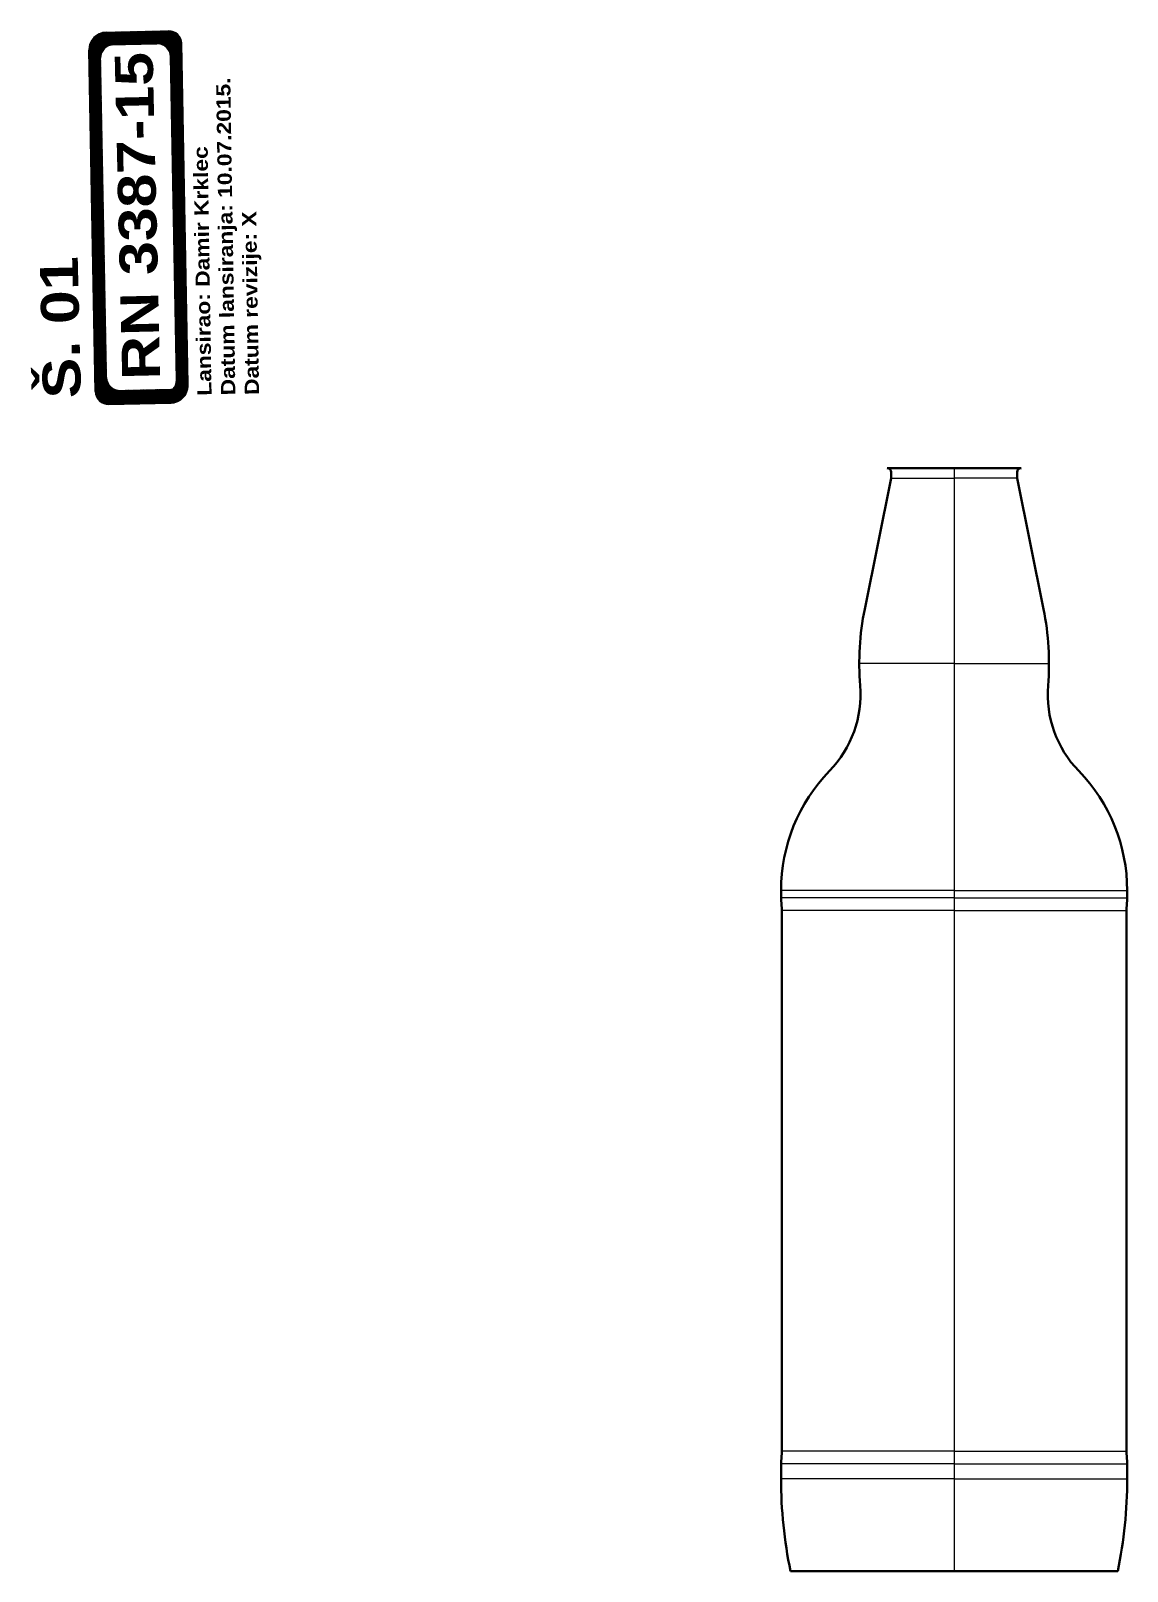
# Model space of a CAD drawing. Extents: x -409 to 671, y -177 to 531.
# Drawn here: x 451.7 to 671, y 53.6 to 361.8 of the extents above; entities that cross this region are included whole.
import ezdxf

# ---------------------------------------------------------------- set-up
doc = ezdxf.new("R2010")
doc.units = 0
doc.header["$LTSCALE"] = 7
doc.header["$MEASUREMENT"] = 0
doc.layers.get('0').update_dxf_attribs({"linetype": 'CONTINUOUS', "lineweight": 15})
doc.layers.add('3', color=3, linetype='CONTINUOUS', lineweight=30)
doc.layers.add('8', color=250, linetype='CONTINUOUS', lineweight=15)
doc.styles.get("Standard").update_dxf_attribs({"font": 'isocp.shx', "height": 3})
pattern_1 = [(135, (487.64239, 281.5369), (-0.04939141, -0.04939141), [])]

msp = doc.modelspace()

# ---------------------------------------------------------------- hatches: boundary and pattern name
h = msp.add_hatch()
h.set_pattern_fill('ANSI31', color=1, scale=0.0055, angle=90, style=0)
h.set_pattern_definition([(135, (487.642391, 281.536902), (-0.012347852, -0.012347852), [])])
h.paths.add_polyline_path([(481.1427, 358.4421, 0.41522729), (478.4445, 361.0319), (465.9018, 360.7531, 0.33879662), (463.3973, 358.7462, 0.05237956), (463.3223, 358.0146, 0.00407107), (463.3229, 357.9573), (464.6047, 289.6559, 0.41522729), (467.3029, 287.066), (479.7387, 287.3425, 0.00407107), (479.796, 287.3442, 0.05237956), (480.524, 287.4492, 0.33879662), (482.4265, 290.0337)])
h.paths.add_polyline_path([(476.9379, 359.238, -0.41522729), (479.6361, 356.6482), (480.8497, 291.9792, -0.18828344), (480.1851, 290.1777, -0.20868191), (478.2689, 289.2903), (468.8054, 289.0799, -0.41522729), (466.1072, 291.6697), (464.8936, 356.3387, -0.41320056), (467.4744, 359.0276), (468.2442, 359.0447)], flags=16)
h = msp.add_hatch()
h.set_pattern_fill('ANSI31', color=254, scale=0.022, angle=90, style=0)
h.set_pattern_definition(pattern_1)
h.paths.add_polyline_path([(482.4265, 290.0337, -0.33879662), (480.524, 287.4492, 0.3486048), (483.1799, 290.9276), (481.898, 359.2291, 0.41522729), (479.1998, 361.8189), (466.7641, 361.5425, 0.3486048), (463.3973, 358.7462, -0.33879662), (465.9018, 360.7531), (478.4445, 361.0319, -0.41522729), (481.1427, 358.4421)])
h = msp.add_hatch()
h.set_pattern_fill('ANSI31', color=254, scale=0.022, angle=90, style=0)
h.set_pattern_definition(pattern_1)
h.paths.add_polyline_path([(467.4744, 359.0276, 0.41320056), (464.8936, 356.3387), (466.1072, 291.6697, 0.41522729), (468.8054, 289.0799), (478.2689, 289.2903, 0.20868191), (480.1851, 290.1777, -0.09285073), (479.7887, 290.0943), (469.5608, 289.8669, -0.41522729), (466.8626, 292.4567), (465.6634, 356.3559, -0.41320056), (468.2442, 359.0447)])

# ---------------------------------------------------------------- linework, layer by layer
at = {"color": 7}
for p, q in [((465.9018, 360.7531), (478.4445, 361.0319)), ((466.7641, 361.5425), (479.1998, 361.8189)), ((464.6047, 289.6559), (463.3229, 357.9573)), ((467.4744, 359.0276), (476.9379, 359.238)), ((482.4265, 290.0337), (481.1427, 358.4421)), ((483.1799, 290.9276), (481.898, 359.2291)), ((466.1072, 291.6697), (464.8936, 356.3387)), ((466.8626, 292.4567), (465.6634, 356.3559)), ((480.8497, 291.9792), (479.6361, 356.6482)), ((469.5608, 289.8669), (479.7887, 290.0943)), ((467.3029, 287.066), (479.7387, 287.3425)), ((468.8054, 289.0799), (478.2689, 289.2903))]:
    msp.add_line(p, q, dxfattribs=at)
msp.add_line((636.4059, 274.323), (636.4059, 53.623))
for centre, radius, start, end in [((465.9604, 358.1138), 2.64, 91.273388, 181.075154), ((466.8423, 358.0233), 3.52, 91.273388, 181.075154), ((478.5031, 358.3926), 2.64, 1.075154, 91.273388), ((479.2585, 359.1795), 2.64, 1.075154, 91.273388), ((467.5331, 356.3883), 2.64, 91.273388, 181.075154), ((468.3029, 356.4054), 2.64, 91.273388, 181.075154), ((476.9965, 356.5986), 2.64, 1.075154, 91.273388), ((468.7468, 291.7193), 2.64, 181.075154, 271.273388), ((469.5021, 292.5063), 2.64, 181.075154, 271.273388), ((478.2102, 291.9296), 2.64, 271.273388, 1.075154), ((479.6605, 290.8616), 3.52, 271.273388, 1.075154), ((479.7643, 291.194), 1.1, 271.273388, 292.49237), ((479.787, 289.9842), 2.64, 271.273388, 1.075154), ((467.2443, 289.7054), 2.64, 181.075154, 271.273388)]:
    msp.add_arc(centre, radius, start, end, dxfattribs=at)
at = {"layer": '3'}
for p, q in [((636.4059, 274.323), (623.0059, 274.323)), ((636.4059, 274.323), (649.8059, 274.323)), ((623.8059, 272.323), (618.5165, 246.0966)), ((623.8059, 273.523), (623.8059, 272.323)), ((649.0059, 273.523), (649.0059, 272.323)), ((649.0059, 272.323), (654.2953, 246.0966)), ((601.7809, 188.323), (601.7809, 189.823)), ((671.0309, 188.323), (671.0309, 189.823)), ((601.793, 187.9753), (601.9188, 186.1706)), ((601.9309, 185.823), (601.9309, 77.623)), ((670.8809, 185.823), (670.8809, 77.623)), ((671.0188, 187.9753), (670.893, 186.1706)), ((601.9188, 77.2753), (601.793, 75.4706)), ((670.893, 77.2753), (671.0188, 75.4706)), ((601.7809, 75.123), (601.7809, 72.123)), ((671.0309, 75.123), (671.0309, 72.123)), ((636.4059, 53.623), (603.6809, 53.623)), ((636.4059, 53.623), (669.1309, 53.623))]:
    msp.add_line(p, q, dxfattribs=at)
for centre, radius, start, end in [((623.0059, 273.523), 0.8, 0, 90), ((649.8059, 273.523), 0.8, 90, 180), ((672.4309, 235.223), 55, 168.597373, 184.596621), ((600.3809, 235.223), 55, 355.403379, 11.402627), ((595.6786, 229.0522), 22, 315.879433, 4.596621), ((677.1332, 229.0522), 22, 175.403379, 224.120567), ((636.1309, 189.823), 34.35, 135.879433, 180), ((636.6809, 189.823), 34.35, 0, 44.120567), ((606.7809, 188.323), 5, 180, 183.987416), ((666.0309, 188.323), 5, 356.012584, 360), ((596.9309, 185.823), 5, 0, 3.987416), ((675.8809, 185.823), 5, 176.012584, 180), ((596.9309, 77.623), 5, 356.012584, 0), ((675.8809, 77.623), 5, 180, 183.987416), ((606.7809, 75.123), 5, 176.012584, 180), ((666.0309, 75.123), 5, 360, 3.987416), ((692.7967, 72.123), 91.0158, 180, 191.727744), ((580.0151, 72.123), 91.0158, 348.272256, 0)]:
    msp.add_arc(centre, radius, start, end, dxfattribs=at)
at = {"layer": '8'}
for p, q in [((623.8059, 272.323), (636.4059, 272.323)), ((649.0059, 272.323), (636.4059, 272.323)), ((636.4059, 235.223), (617.4309, 235.223)), ((636.4059, 235.223), (655.3809, 235.223)), ((636.4059, 189.823), (601.7809, 189.823)), ((636.4059, 188.323), (601.7809, 188.323)), ((636.4059, 189.823), (671.0309, 189.823)), ((636.4059, 188.323), (671.0309, 188.323)), ((636.4059, 185.823), (601.9309, 185.823)), ((636.4059, 185.823), (670.8809, 185.823)), ((636.4059, 77.623), (601.9309, 77.623)), ((636.4059, 77.623), (670.8809, 77.623)), ((636.4059, 75.123), (601.7809, 75.123)), ((636.4059, 75.123), (671.0309, 75.123)), ((636.4059, 72.123), (601.7809, 72.123)), ((636.4059, 72.123), (671.0309, 72.123))]:
    msp.add_line(p, q, dxfattribs=at)

# ---------------------------------------------------------------- texts
at = {"color": 1, "attachment_point": 1}
for s, insert, char_height, width, rotation in [('{\\fArial Black|b1|i0|c0|p34;RN \\fArial Black|b1|i0|c238|p34;3387\\fArial Black|b1|i0|c0|p34;-15}', (469.9927, 291.9172), 7.6032, 76.085732, 91.3375), ('{\\fArial Black|b1|i0|c238|p34;Lansirao: Damir Krklec\\PDatum lansiranja: 10.07.2015.\\PDatum revizije: X}', (485.0153, 288.7837), 2.8512, 252.560755, 90.917299), ('{\\fArial Black|b1|i0|c238|p34;Š. 01}', (454.1417, 288.1886), 7.6032, 76.085732, 91.3375)]:
    msp.add_mtext(s, dxfattribs=dict(at, insert=insert, char_height=char_height, width=width, rotation=rotation))

doc.saveas('drawing.dxf')
